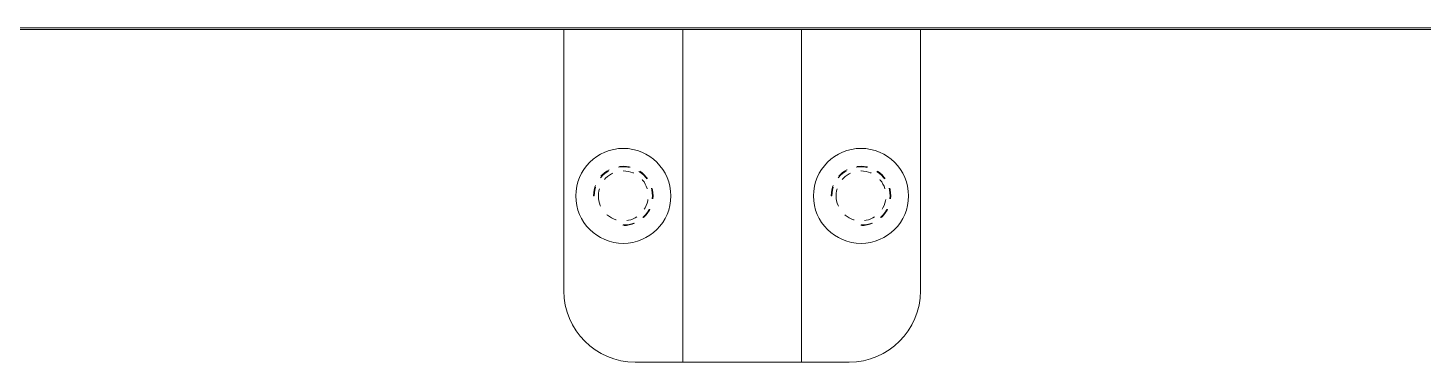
# Model space of a CAD drawing. Header units: millimetres. Extents: x 0 to 1189, y 0 to 841.
# Drawn here: x 180.9 to 298.3, y 330.9 to 359 of the extents above; entities that cross this region are included whole.
import ezdxf

# ---------------------------------------------------------------- set-up
doc = ezdxf.new("R2010")
doc.units = ezdxf.units.MM
doc.linetypes.add('_..__..__..__.._', pattern=[1.8, 0.9, -0.9])
doc.linetypes.add('________________', pattern=[0])

# ---------------------------------------------------------------- blocks, each defined once
blk = doc.blocks.new('D_FRAME_VIEW@1506')
at = {"color": 253, "linetype": '________________', "lineweight": 9, "true_color": 0xbeb69e}
for p, q in [((93, 359), (389, 359)), ((138.15, 358.85), (226, 358.85)), ((226, 336.85), (226, 358.85)), ((226, 358.85), (236, 358.85)), ((236, 330.85), (236, 358.85)), ((236, 358.85), (246, 358.85)), ((246, 358.85), (246, 330.85)), ((246, 358.85), (256, 358.85)), ((256, 358.85), (256, 336.85)), ((256, 358.85), (343.85, 358.85)), ((236, 330.85), (232, 330.85)), ((246, 330.85), (236, 330.85)), ((250, 330.85), (246, 330.85))]:
    blk.add_line(p, q, dxfattribs=at)
at = {"color": 253, "linetype": '_..__..__..__.._', "lineweight": 9, "true_color": 0xbeb69e}
for p, q in [((228.55, 344.85), (228.5, 344.85)), ((248.55, 344.85), (248.5, 344.85)), ((231, 342.35), (231, 342.4)), ((251, 342.35), (251, 342.4))]:
    blk.add_line(p, q, dxfattribs=at)
at = {"color": 253, "linetype": '________________', "lineweight": 9, "true_color": 0xbeb69e, "extrusion": (0, 0, -1)}
for centre in [(-231, 344.85), (-251, 344.85)]:
    blk.add_circle(centre, 4, dxfattribs=at)
at = {"color": 253, "linetype": '_..__..__..__.._', "lineweight": 9, "true_color": 0xbeb69e, "extrusion": (0, 0, -1)}
for centre in [(-231, 344.85), (-231, 344.85), (-251, 344.85), (-251, 344.85)]:
    blk.add_circle(centre, 2.1, dxfattribs=at)
for centre in [(-231, 344.85), (-251, 344.85)]:
    blk.add_arc(centre, 2.5, 0, 270, dxfattribs=at)
at = {"color": 253, "linetype": '_..__..__..__.._', "lineweight": 9, "true_color": 0xbeb69e}
for centre in [(231, 344.85), (251, 344.85)]:
    blk.add_arc(centre, 2.45, 270, 180, dxfattribs=at)
at = {"color": 253, "linetype": '________________', "lineweight": 9, "true_color": 0xbeb69e}
for centre, start, end in [((232, 336.85), 180, 270), ((250, 336.85), 270, 0)]:
    blk.add_arc(centre, 6, start, end, dxfattribs=at)

msp = doc.modelspace()

# ---------------------------------------------------------------- block references
at = {"color": 7, "linetype": '________________', "lineweight": 20}
msp.add_blockref('D_FRAME_VIEW@1506', (0, 0), dxfattribs=at)

doc.saveas('drawing.dxf')
